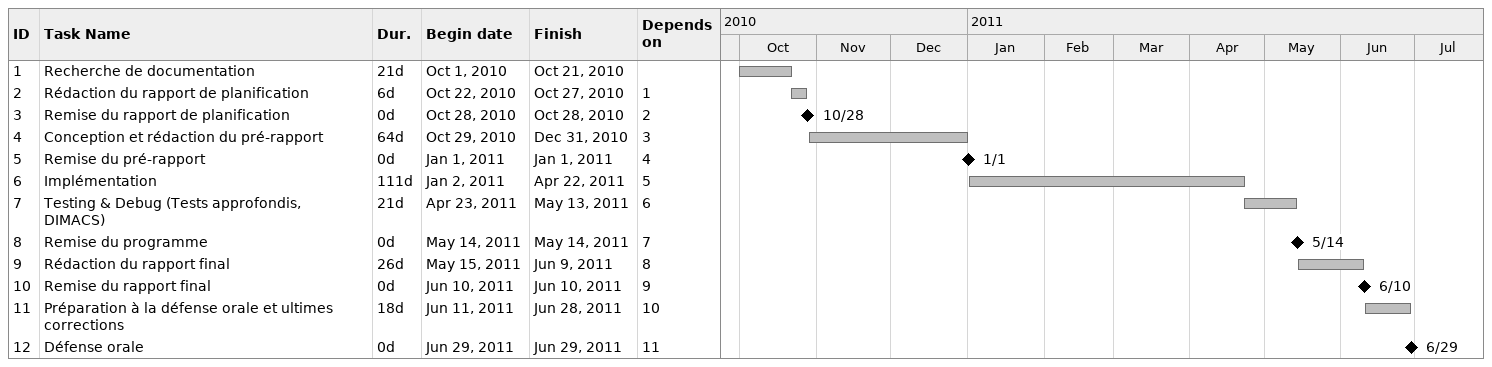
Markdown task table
| ID | Task | Duration | Start | Finish | Predecessors |
|---|---|---|---|---|---|
| 1 | Recherche de documentation | 21d | 2010-10-01 | 2010-10-21 |  |
| 2 | Rédaction du rapport de planification | 6d | 2010-10-22 | 2010-10-27 | 1 |
| 3 | Remise du rapport de planification | 0d | 2010-10-28 | 2010-10-28 | 2 |
| 4 | Conception et rédaction du pré-rapport | 64d | 2010-10-29 | 2010-12-31 | 3 |
| 5 | Remise du pré-rapport | 0d | 2011-01-01 | 2011-01-01 | 4 |
| 6 | Implémentation | 111d | 2011-01-02 | 2011-04-22 | 5 |
| 7 | Testing & Debug (Tests approfondis, DIMACS) | 21d | 2011-04-23 | 2011-05-13 | 6 |
| 8 | Remise du programme | 0d | 2011-05-14 | 2011-05-14 | 7 |
| 9 | Rédaction du rapport final | 26d | 2011-05-15 | 2011-06-09 | 8 |
| 10 | Remise du rapport final | 0d | 2011-06-10 | 2011-06-10 | 9 |
| 11 | Préparation à la défense orale et ultimes corrections | 18d | 2011-06-11 | 2011-06-28 | 10 |
| 12 | Défense orale | 0d | 2011-06-29 | 2011-06-29 | 11 |
